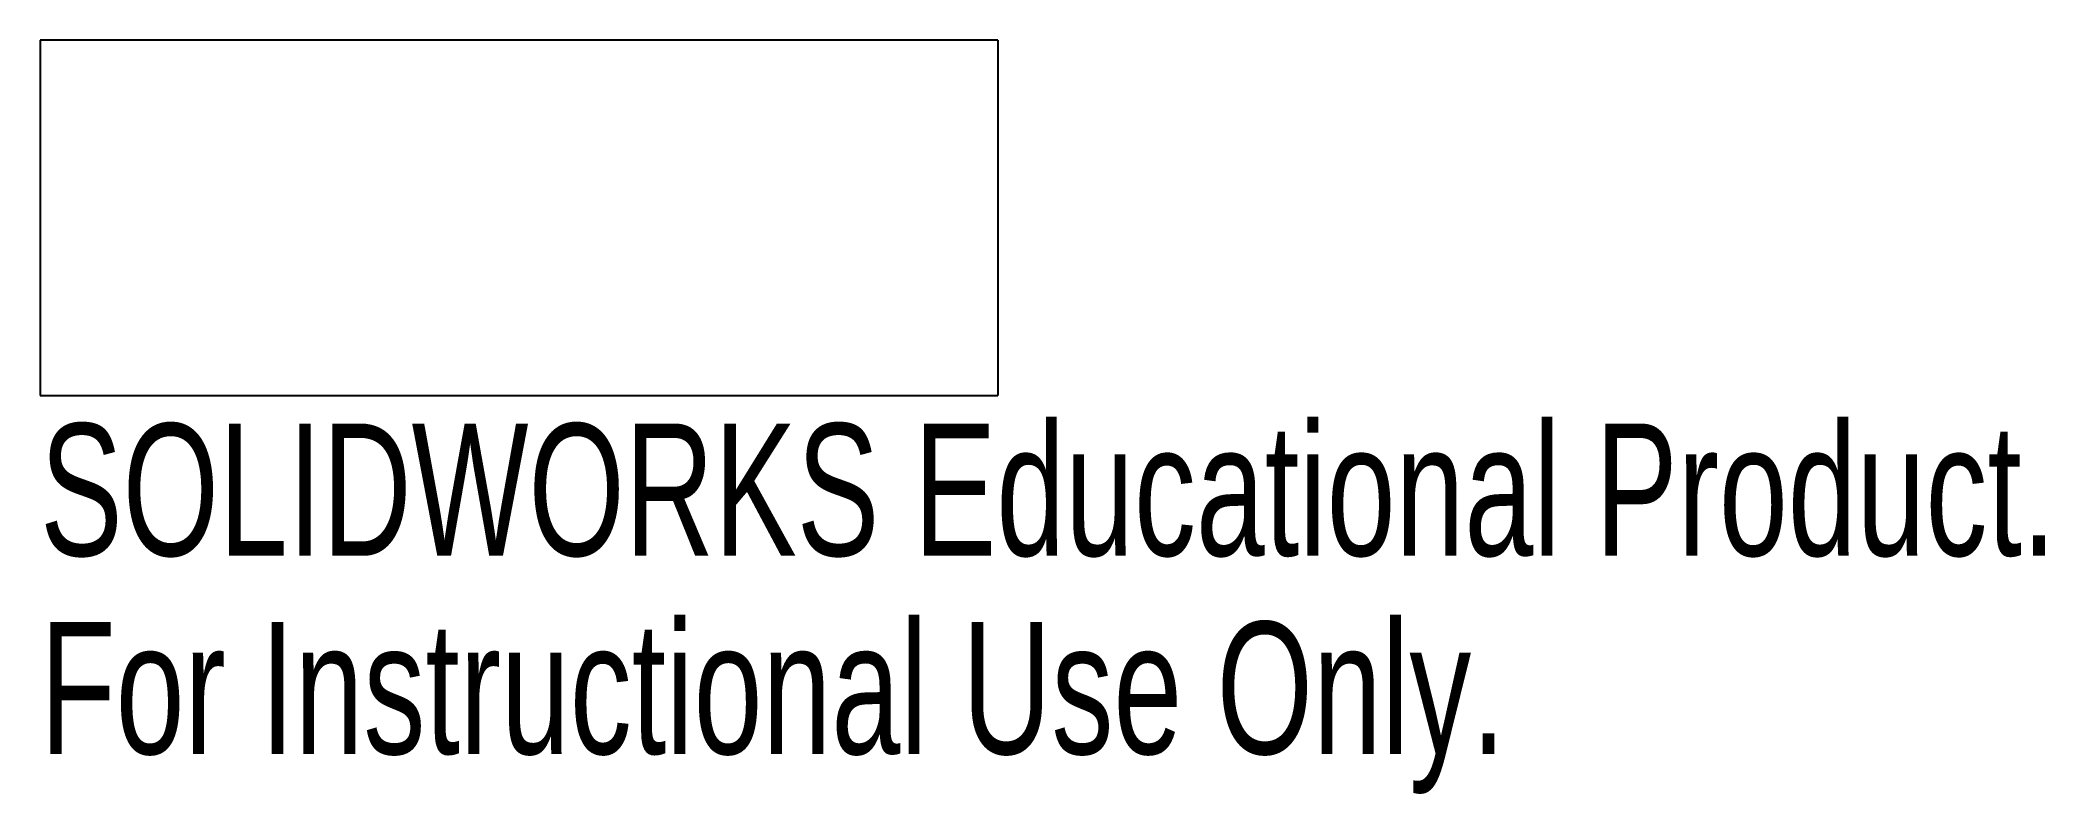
# Model space of a CAD drawing. Header units: millimetres. Extents: x 0 to 73.3, y -21.1 to 6.5.
import ezdxf

# ---------------------------------------------------------------- set-up
doc = ezdxf.new("R2010")
doc.units = ezdxf.units.MM
doc.styles.add('SLDTEXTSTYLE0', font='TXT', dxfattribs={"width": 0.7})

msp = doc.modelspace()

# ---------------------------------------------------------------- linework, layer by layer
at = {"color": 7, "linetype": 'Continuous', "lineweight": 25}
for p, q in [((0, 6.5), (0, -6.5)), ((35, 6.5), (0, 6.5)), ((35, 6.5), (35, -6.5)), ((0, -6.5), (35, -6.5))]:
    msp.add_line(p, q, dxfattribs=at)

# ---------------------------------------------------------------- texts
at = {"color": 7, "linetype": 'Continuous', "char_height": 4.83362, "attachment_point": 1, "style": 'SLDTEXTSTYLE0'}
for s, insert in [('SOLIDWORKS Educational Product.', (0, -7.52)), ('For Instructional Use Only.', (0, -14.77))]:
    msp.add_mtext(s, dxfattribs=dict(at, insert=insert))

doc.saveas('drawing.dxf')
